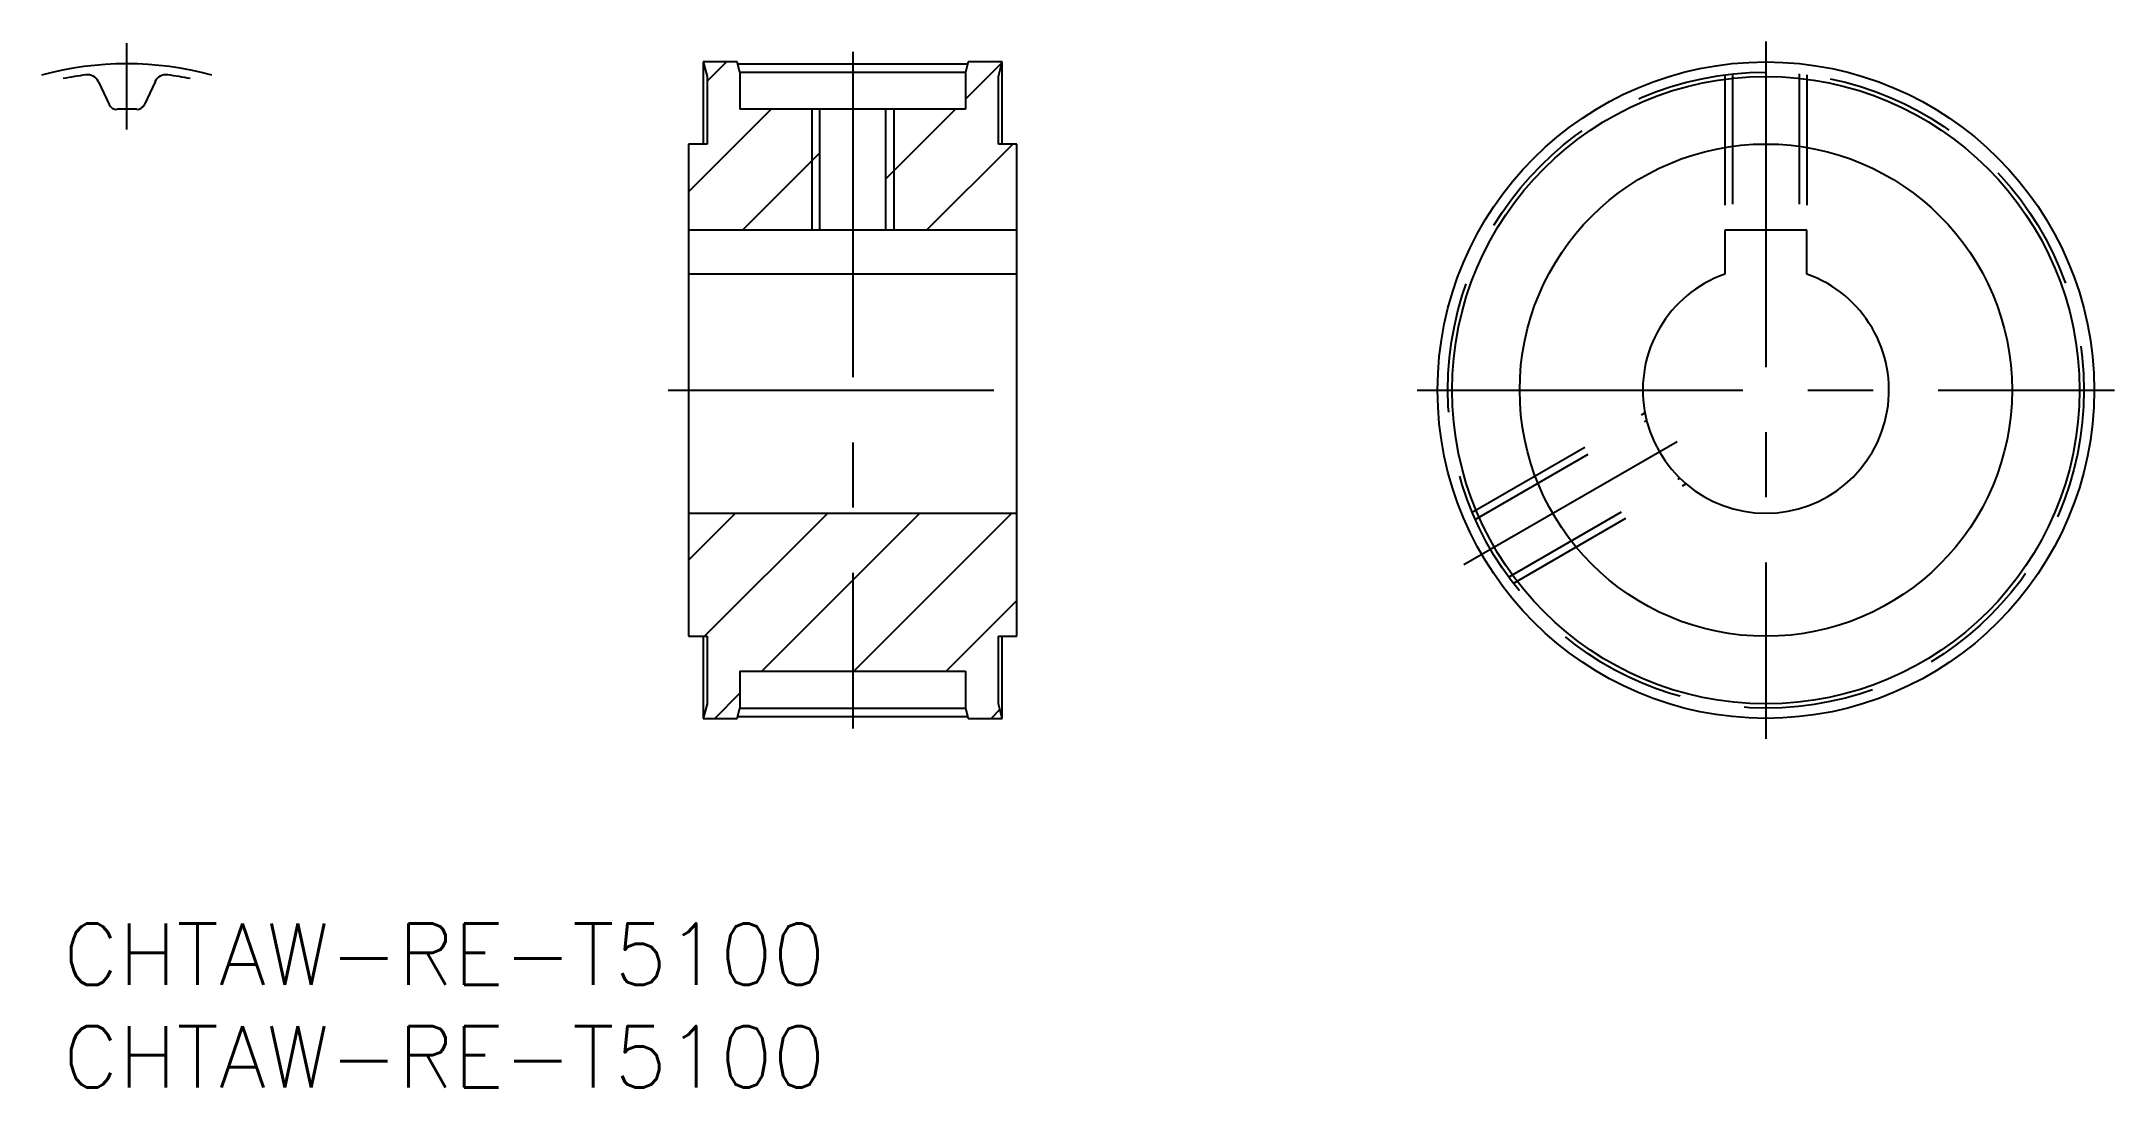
# Model space of a CAD drawing. Extents: x -1 to 100, y -8 to 43.
import ezdxf

# ---------------------------------------------------------------- set-up
doc = ezdxf.new("R2010")
doc.units = 0
doc.header["$LTSCALE"] = 0.5
doc.linetypes.add('CENTER', pattern=[50.8, 31.75, -6.35, 6.35, -6.35])
doc.linetypes.add('DASHED', pattern=[19.05, 12.7, -6.35])
for name, color, linetype in [('MSM_CENTER', 1, 'CENTER'), ('MSM_CONTINUOUS', 7, 'CONTINUOUS'), ('MSM_DASHED', 4, 'DASHED'), ('MSM_NARROW', 5, 'CONTINUOUS'), ('MSM_PART_NUMBER', 7, 'CONTINUOUS')]:
    doc.layers.add(name, color=color, linetype=linetype)
doc.styles.get("Standard").update_dxf_attribs({"font": 'txt.shx', "height": 1.5, "bigfont": 'bigfont.shx'})

# ---------------------------------------------------------------- blocks, each defined once
blk = doc.blocks.new('*U25')
at = {"layer": 'MSM_PART_NUMBER'}
blk.add_text('CHTAW-RE-T5100', height=3, dxfattribs=at).set_placement((0, -3))
blk = doc.blocks.new('*U26')
at = {"layer": 'MSM_PART_NUMBER'}
blk.add_text('CHTAW-RE-T5100', height=3, dxfattribs=at).set_placement((0, -8))

msp = doc.modelspace()

# ---------------------------------------------------------------- linework, layer by layer
at = {"layer": 'MSM_CENTER'}
for p, q in [((3.1, 38.7), (3.1, 42.91)), ((38.49, 42.5), (38.49, 9.5)), ((83, 43), (83, 9)), ((32.88, 41.91), (44.1, 41.91)), ((29.49, 26), (47.49, 26)), ((66, 26), (100, 26)), ((68.27, 17.5), (78.67, 23.5)), ((32.88, 10.09), (44.1, 10.09))]:
    msp.add_line(p, q, dxfattribs=at)
msp.add_arc((3.1, 26), 15.91, 74.8681, 105.1319, dxfattribs=at)
at = {"layer": 'MSM_CONTINUOUS'}
for p, q in [((32.85, 42), (31.2, 42)), ((31.2, 42), (31.39, 41.29)), ((31.2, 42), (31.2, 38)), ((32.99, 41.5), (32.85, 42)), ((32.99, 41.5), (32.99, 39.7)), ((32.99, 41.5), (43.99, 41.5)), ((44.12, 42), (43.99, 41.5)), ((43.99, 41.5), (43.99, 39.7)), ((45.78, 42), (44.12, 42)), ((45.59, 41.29), (45.78, 42)), ((45.78, 38), (45.78, 42)), ((1.72, 41.03), (2.24, 39.92)), ((4.48, 41.03), (3.96, 39.92)), ((31.39, 41.29), (31.39, 38)), ((45.59, 38), (45.59, 41.29)), ((43.99, 39.7), (32.99, 39.7)), ((36.87, 39.7), (36.87, 33.8)), ((40.11, 33.8), (40.11, 39.7)), ((31.39, 38), (30.49, 38)), ((30.49, 38), (30.49, 14)), ((46.49, 38), (45.59, 38)), ((46.49, 14), (46.49, 38)), ((46.49, 33.8), (30.49, 33.8)), ((85, 33.8), (81, 33.8)), ((81, 33.8), (81, 31.66)), ((85, 31.66), (85, 33.8)), ((46.49, 31.66), (30.49, 31.66)), ((30.49, 20), (46.49, 20)), ((30.49, 14), (31.39, 14)), ((31.2, 14), (31.2, 10)), ((31.39, 14), (31.39, 10.71)), ((45.59, 10.71), (45.59, 14)), ((45.59, 14), (46.49, 14)), ((45.78, 10), (45.78, 14)), ((32.99, 12.3), (32.99, 10.5)), ((32.99, 12.3), (43.99, 12.3)), ((43.99, 12.3), (43.99, 10.5)), ((31.39, 10.71), (31.2, 10)), ((32.85, 10), (32.99, 10.5)), ((32.99, 10.5), (43.99, 10.5)), ((43.99, 10.5), (44.12, 10)), ((45.78, 10), (45.59, 10.71)), ((31.2, 10), (32.85, 10)), ((44.12, 10), (45.78, 10))]:
    msp.add_line(p, q, dxfattribs=at)
for radius in [16, 15.29, 12]:
    msp.add_circle((83, 26), radius, dxfattribs=at)
for centre, radius, start, end in [((3.1, 26), 15.5, 97.4155, 101.5318), ((1.18, 40.78), 0.6, 25, 97.4155), ((5.02, 40.78), 0.6, 82.5845, 155), ((3.1, 26), 15.5, 78.4682, 82.5845), ((2.6, 40.09), 0.4, 205, 272.0347), ((3.1, 26), 13.7, 87.9653, 92.0347), ((3.6, 40.09), 0.4, 267.9653, 335), ((83, 26), 6, 109.4712, 70.5288)]:
    msp.add_arc(centre, radius, start, end, dxfattribs=at)
at = {"layer": 'MSM_DASHED'}
for p, q in [((81, 41.37), (81, 33.8)), ((81.37, 41.42), (81.37, 33.8)), ((84.62, 41.42), (84.62, 33.8)), ((85, 41.37), (85, 33.8)), ((68.68, 20.05), (77.1, 24.9)), ((68.83, 19.7), (77.18, 24.52)), ((70.46, 16.89), (78.8, 21.71)), ((70.68, 16.58), (79.1, 21.44))]:
    msp.add_line(p, q, dxfattribs=at)
msp.add_circle((83, 26), 15.5, dxfattribs=at)
at = {"layer": 'MSM_NARROW'}
for p, q in [((31.39, 41.06), (32.33, 42)), ((43.99, 40.19), (45.77, 41.97)), ((30.49, 35.67), (34.52, 39.7)), ((36.49, 39.7), (36.49, 33.8)), ((40.11, 36.31), (43.5, 39.7)), ((40.49, 39.7), (40.49, 33.8)), ((33.11, 33.8), (36.87, 37.56)), ((42.09, 33.8), (46.29, 38)), ((30.49, 17.71), (32.78, 20)), ((31.27, 14), (37.27, 20)), ((34.06, 12.3), (41.76, 20)), ((38.55, 12.3), (46.25, 20)), ((43.04, 12.3), (46.49, 15.75)), ((31.76, 10), (32.99, 11.23)), ((45.23, 10), (45.66, 10.43))]:
    msp.add_line(p, q, dxfattribs=at)

# ---------------------------------------------------------------- block references
at = {"layer": 'MSM_CONTINUOUS'}
for name in ['*U25', '*U26']:
    msp.add_blockref(name, (0, 0), dxfattribs=at)

doc.saveas('drawing.dxf')
